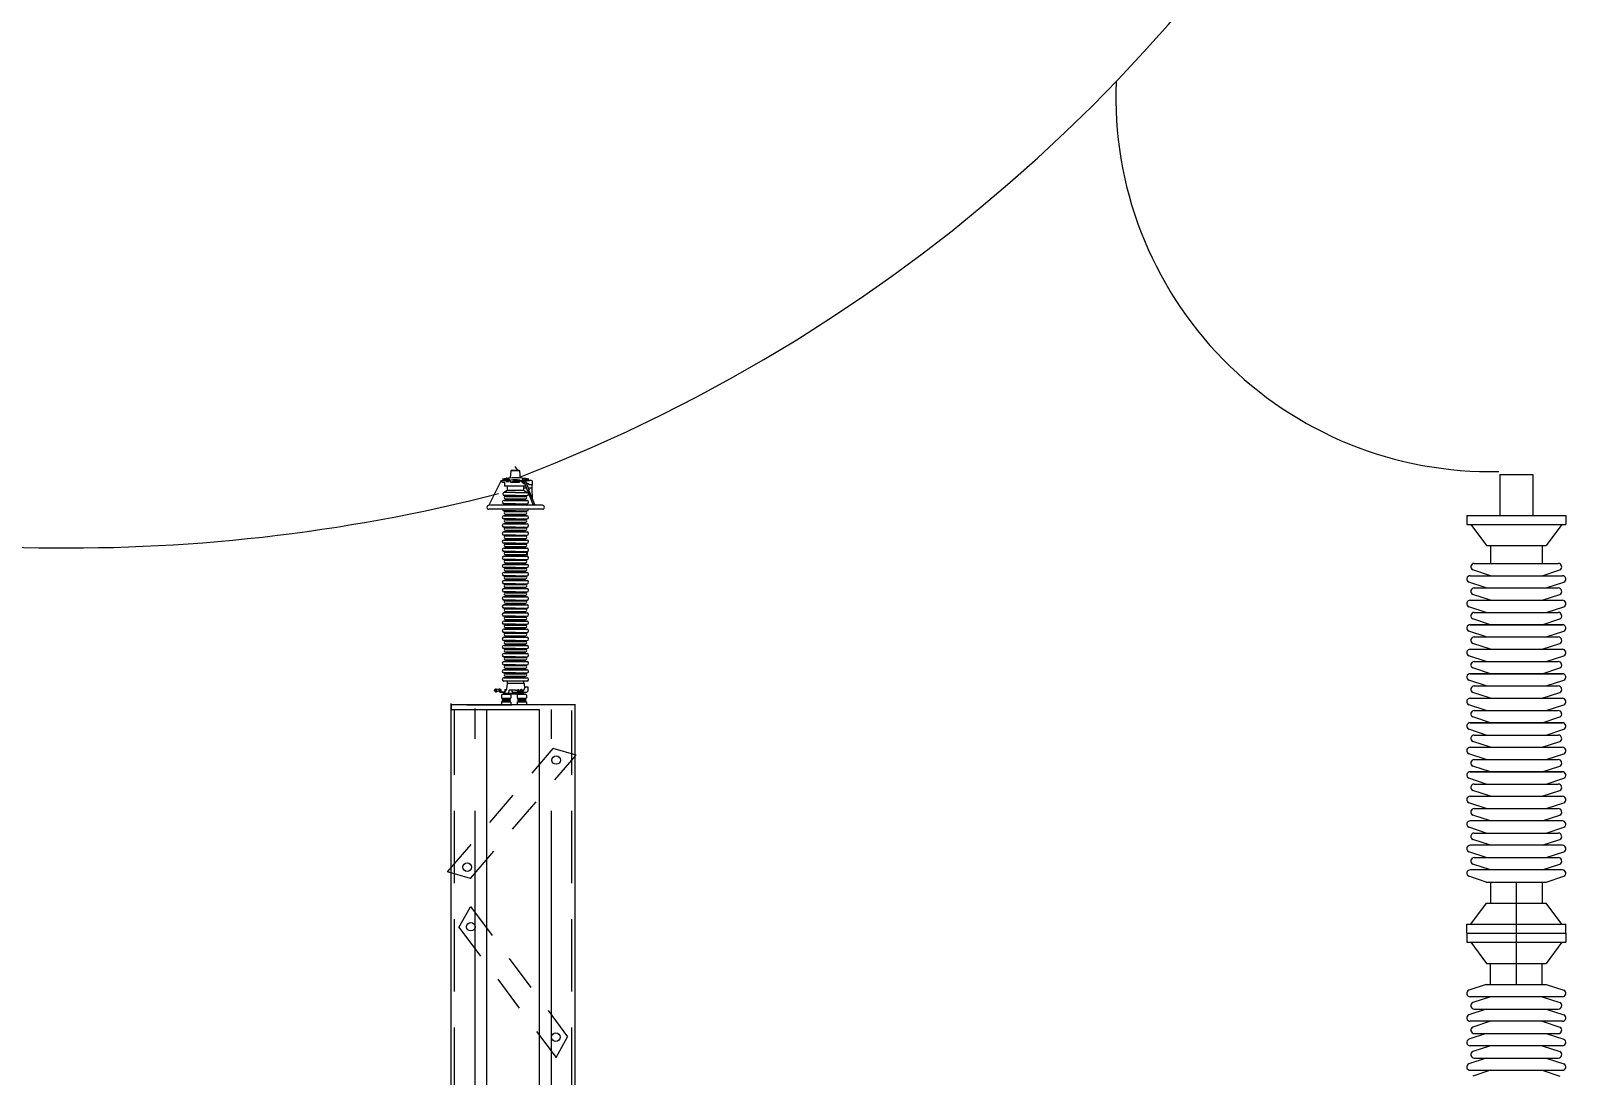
# Model space of a CAD drawing. Header units: inches. Extents: x 29.6 to 118, y -14.2 to 43.7.
# Drawn here: x 101.85 to 107.2, y 12.91 to 16.53 of the extents above; entities that cross this region are included whole.
import ezdxf

# ---------------------------------------------------------------- set-up
doc = ezdxf.new("R2010")
doc.units = ezdxf.units.IN
doc.header["$MEASUREMENT"] = 0
for name, pattern in [('CENTER', [2, 1.25, -0.25, 0.25, -0.25]), ('HIDDEN', [0.375, 0.25, -0.125]), ('HIDDEN2', [0.1875, 0.125, -0.0625])]:
    doc.linetypes.add(name, pattern=pattern)
for name, color, linetype in [('EST', 4, 'Continuous'), ('EXISTENTE', 7, 'Continuous'), ('HUECO', 7, 'Continuous'), ('L50X5', 1, 'Continuous'), ('L75X7', 2, 'Continuous'), ('LAM10', 2, 'Continuous'), ('OBJ', 7, 'Continuous')]:
    doc.layers.add(name, color=color, linetype=linetype)

msp = doc.modelspace()

# ---------------------------------------------------------------- linework, layer by layer
at = {"color": 2}
for p, q in [((103.51413, 15.00537), (103.51171, 14.98185)), ((103.54359, 15.00663), (103.51552, 15.00663)), ((103.5181, 15.00663), (103.54359, 15.00663)), ((103.54763, 14.98063), (103.54498, 15.00537)), ((106.94093, 14.99296, -1906.97751), (107.0545, 14.99296, -1906.97751)), ((106.94093, 14.99296, -1906.97751), (106.94093, 14.85155, -1906.97751)), ((107.0545, 14.99296, -1906.97751), (107.0545, 14.85155, -1906.97751)), ((103.48017, 14.97291), (103.43818, 14.88652)), ((103.48017, 14.97291), (103.51313, 14.97291)), ((103.4825, 14.96698), (103.48122, 14.97212)), ((103.48122, 14.97212), (103.51295, 14.97212)), ((103.4825, 14.96698), (103.49211, 14.96698)), ((103.48484, 14.9768), (103.49647, 14.9768)), ((103.50276, 14.93831), (103.49153, 14.93129)), ((103.49211, 14.96698), (103.49211, 14.95235)), ((103.56612, 14.95235), (103.49211, 14.95235)), ((103.49647, 14.9768), (103.49783, 14.97291)), ((103.49815, 14.97724), (103.50882, 14.97724)), ((103.49815, 14.97724), (103.49815, 14.97291)), ((103.49815, 14.97212), (103.49815, 14.96909)), ((103.49815, 14.96909), (103.50882, 14.96909)), ((103.49896, 14.97787), (103.49896, 14.97951)), ((103.49896, 14.97787), (103.50738, 14.97787)), ((103.50037, 14.98092), (103.50598, 14.98092)), ((103.50099, 14.98045), (103.50099, 14.97821)), ((103.50276, 14.93831), (103.50276, 14.95235)), ((103.50276, 14.93831), (103.55892, 14.93831)), ((103.50362, 14.98045), (103.50362, 14.97821)), ((103.50603, 14.98045), (103.50603, 14.97821)), ((103.50738, 14.97787), (103.50738, 14.97951)), ((103.50882, 14.97724), (103.50882, 14.96909)), ((103.51295, 14.9698), (103.51295, 14.97212)), ((103.51445, 14.96586), (103.51295, 14.9698)), ((103.5137, 14.97337), (103.51313, 14.97291)), ((103.54268, 14.96717), (103.51395, 14.96717)), ((103.54169, 14.96586), (103.51445, 14.96586)), ((103.5199, 14.96787), (103.5199, 14.96717)), ((103.54572, 14.97123), (103.52327, 14.97123)), ((103.54639, 14.97212), (103.54169, 14.96586)), ((103.54488, 14.97355), (103.54615, 14.97291)), ((103.54615, 14.97291), (103.56385, 14.97291)), ((103.54639, 14.97212), (103.55851, 14.97212)), ((103.55162, 14.96698), (103.5529, 14.97212)), ((103.55851, 14.97212), (103.5529, 14.97212)), ((103.55851, 14.97212), (103.5529, 14.97212)), ((103.55851, 14.97212), (103.5529, 14.97212)), ((103.55334, 14.97103), (103.55334, 14.96575)), ((103.55893, 14.97103), (103.55334, 14.97103)), ((103.56096, 14.96575), (103.55334, 14.96575)), ((103.5543, 14.97678), (103.5543, 14.97842)), ((103.56272, 14.97678), (103.5543, 14.97678)), ((103.55563, 14.97103), (103.55563, 14.96575)), ((103.55566, 14.97936), (103.55566, 14.97711)), ((103.56132, 14.97982), (103.55571, 14.97982)), ((103.55613, 14.97212), (103.55613, 14.97103)), ((103.55613, 14.96575), (103.55613, 14.9632)), ((103.55868, 14.97169), (103.55616, 14.97195)), ((103.55882, 14.97133), (103.55616, 14.9716)), ((103.55797, 14.97103), (103.55616, 14.97121)), ((103.56123, 14.96506), (103.55616, 14.96558)), ((103.56137, 14.9647), (103.55616, 14.96523)), ((103.56153, 14.96428), (103.55616, 14.96483)), ((103.56167, 14.96392), (103.55616, 14.96449)), ((103.5618, 14.96357), (103.55616, 14.96414)), ((103.56202, 14.9632), (103.55616, 14.9638)), ((103.56109, 14.96542), (103.55784, 14.96575)), ((103.55854, 14.97205), (103.55786, 14.97212)), ((103.55807, 14.97936), (103.55807, 14.97711)), ((103.55821, 14.97291), (103.57199, 14.9371)), ((103.55892, 14.93831), (103.55892, 14.95235)), ((103.55892, 14.93831), (103.55892, 14.95235)), ((103.56867, 14.94571), (103.55892, 14.94571)), ((103.55892, 14.93831), (103.57016, 14.93129)), ((103.55896, 14.97103), (103.55896, 14.96575)), ((103.56069, 14.97936), (103.56069, 14.97711)), ((103.56272, 14.97678), (103.56272, 14.97842)), ((103.56521, 14.9768), (103.56385, 14.97291)), ((103.56385, 14.97291), (103.57709, 14.9385)), ((103.56416, 14.97212), (103.58047, 14.97212)), ((103.56526, 14.97212), (103.56416, 14.97212)), ((103.56526, 14.97212), (103.56416, 14.97212)), ((103.56526, 14.97212), (103.56416, 14.97212)), ((103.56526, 14.97212), (103.56416, 14.97212)), ((103.57685, 14.9768), (103.56521, 14.9768)), ((103.56526, 14.97212), (103.5688, 14.96254)), ((103.58573, 14.97212), (103.5656, 14.97212)), ((103.58573, 14.97212), (103.5656, 14.97212)), ((103.56968, 14.96383), (103.56833, 14.96382)), ((103.56841, 14.96107), (103.5688, 14.96254)), ((103.5688, 14.96254), (103.57382, 14.96254)), ((103.57055, 14.96254), (103.56968, 14.96383)), ((103.57199, 14.9371), (103.57284, 14.93838)), ((103.57284, 14.93838), (103.57417, 14.93758)), ((103.57382, 14.96254), (103.5761, 14.95889)), ((103.57417, 14.93758), (103.57511, 14.93878)), ((103.587, 14.94571), (103.57432, 14.94571)), ((103.57511, 14.93878), (103.57709, 14.9385)), ((103.5761, 14.95889), (103.58887, 14.95889)), ((103.587, 14.95889), (103.587, 14.94571)), ((103.587, 14.94571), (103.58851, 14.90884)), ((103.58887, 14.95889), (103.58887, 14.96897)), ((103.62351, 14.88652), (103.43818, 14.88652)), ((103.53084, 14.89197), (103.49031, 14.89197)), ((103.53084, 14.93129), (103.49153, 14.93129)), ((103.53084, 14.92006), (103.49153, 14.92006)), ((103.50276, 14.90601), (103.49153, 14.90321)), ((103.49153, 14.90321), (103.57016, 14.90321)), ((103.50276, 14.88916), (103.4922, 14.88652)), ((103.49574, 14.91725), (103.50276, 14.92006)), ((103.49574, 14.91725), (103.56594, 14.91725)), ((103.49574, 14.90883), (103.56594, 14.90883)), ((103.50276, 14.90601), (103.50276, 14.90883)), ((103.50276, 14.90601), (103.55892, 14.90601)), ((103.50276, 14.88916), (103.50276, 14.89197)), ((103.50276, 14.88916), (103.55892, 14.88916)), ((103.53084, 14.93129), (103.57016, 14.93129)), ((103.53084, 14.92006), (103.57016, 14.92006)), ((103.53084, 14.89197), (103.57016, 14.89197)), ((103.56594, 14.91725), (103.55892, 14.92006)), ((103.55892, 14.90601), (103.55892, 14.90883)), ((103.55892, 14.90601), (103.57016, 14.90321)), ((103.55892, 14.88916), (103.55892, 14.89197)), ((103.55892, 14.88916), (103.56949, 14.88652)), ((103.57316, 14.93406), (103.57417, 14.93559)), ((103.57316, 14.93406), (103.59145, 14.88652)), ((103.57417, 14.93559), (103.57551, 14.93479)), ((103.57551, 14.93479), (103.57644, 14.93598)), ((103.57644, 14.93598), (103.57815, 14.93574)), ((103.57815, 14.93574), (103.59709, 14.88652)), ((103.58917, 14.89243), (103.58941, 14.88652)), ((103.62351, 14.87248), (103.43818, 14.87248)), ((103.53084, 14.86719), (103.49031, 14.86719)), ((103.53084, 14.8391), (103.49031, 14.8391)), ((103.50276, 14.85314), (103.49153, 14.85034)), ((103.49153, 14.85034), (103.57016, 14.85034)), ((103.49574, 14.86438), (103.50276, 14.86719)), ((103.49574, 14.86438), (103.56594, 14.86438)), ((103.49574, 14.85596), (103.56594, 14.85596)), ((103.49574, 14.8363), (103.50276, 14.8391)), ((103.49574, 14.8363), (103.56594, 14.8363)), ((103.50276, 14.85314), (103.50276, 14.85596)), ((103.50276, 14.85314), (103.55892, 14.85314)), ((103.53084, 14.86719), (103.57016, 14.86719)), ((103.53084, 14.8391), (103.57016, 14.8391)), ((103.56594, 14.86438), (103.55892, 14.86719)), ((103.55892, 14.85314), (103.55892, 14.85596)), ((103.55892, 14.85314), (103.57016, 14.85034)), ((103.56594, 14.8363), (103.55892, 14.8391)), ((106.82624, 14.85155, -1906.97751), (107.16918, 14.85155, -1906.97751)), ((106.82624, 14.85155, -1906.97751), (106.82624, 14.82038, -1906.97751)), ((107.16918, 14.85155, -1906.97751), (107.16918, 14.82038, -1906.97751)), ((103.53084, 14.81102), (103.49031, 14.81102)), ((103.53084, 14.78293), (103.49031, 14.78293)), ((103.50276, 14.82506), (103.49153, 14.82225)), ((103.49153, 14.82225), (103.57016, 14.82225)), ((103.50276, 14.79697), (103.49153, 14.79416)), ((103.49153, 14.79416), (103.57016, 14.79416)), ((103.49574, 14.82787), (103.56594, 14.82787)), ((103.49574, 14.80821), (103.50276, 14.81102)), ((103.49574, 14.80821), (103.56594, 14.80821)), ((103.49574, 14.79978), (103.56594, 14.79978)), ((103.49574, 14.78012), (103.50276, 14.78293)), ((103.49574, 14.78012), (103.56594, 14.78012)), ((103.50276, 14.82506), (103.50276, 14.82787)), ((103.50276, 14.82506), (103.55892, 14.82506)), ((103.50276, 14.79697), (103.50276, 14.79978)), ((103.50276, 14.79697), (103.55892, 14.79697)), ((103.53084, 14.81102), (103.57016, 14.81102)), ((103.53084, 14.78293), (103.57016, 14.78293)), ((103.55892, 14.82506), (103.55892, 14.82787)), ((103.55892, 14.82506), (103.57016, 14.82225)), ((103.56594, 14.80821), (103.55892, 14.81102)), ((103.55892, 14.79697), (103.55892, 14.79978)), ((103.55892, 14.79697), (103.57016, 14.79416)), ((103.56594, 14.78012), (103.55892, 14.78293)), ((106.82624, 14.82038, -1906.97751), (107.16918, 14.82038, -1906.97751)), ((106.84038, 14.82038, -1906.97751), (106.89424, 14.74734, -1906.97751)), ((107.15504, 14.82038, -1906.97751), (107.10118, 14.74734, -1906.97751)), ((103.53084, 14.75484), (103.49031, 14.75484)), ((103.53084, 14.72675), (103.49031, 14.72675)), ((103.50276, 14.76888), (103.49153, 14.76607)), ((103.49153, 14.76607), (103.57016, 14.76607)), ((103.50276, 14.74079), (103.49153, 14.73798)), ((103.49153, 14.73798), (103.57016, 14.73798)), ((103.49574, 14.7717), (103.56594, 14.7717)), ((103.49574, 14.75203), (103.50276, 14.75484)), ((103.49574, 14.75203), (103.56594, 14.75203)), ((103.49574, 14.74361), (103.56594, 14.74361)), ((103.49574, 14.72394), (103.50276, 14.72675)), ((103.49574, 14.72394), (103.56594, 14.72394)), ((103.50276, 14.76888), (103.50276, 14.7717)), ((103.50276, 14.76888), (103.55892, 14.76888)), ((103.50276, 14.74079), (103.50276, 14.74361)), ((103.50276, 14.74079), (103.55892, 14.74079)), ((103.53084, 14.75484), (103.57016, 14.75484)), ((103.53084, 14.72675), (103.57016, 14.72675)), ((103.55892, 14.76888), (103.55892, 14.7717)), ((103.55892, 14.76888), (103.57016, 14.76607)), ((103.56594, 14.75203), (103.55892, 14.75484)), ((103.55892, 14.74079), (103.55892, 14.74361)), ((103.55892, 14.74079), (103.57016, 14.73798)), ((103.56594, 14.72394), (103.55892, 14.72675)), ((103.57046, 14.70989), (103.57315, 14.72762)), ((106.89424, 14.74734, -1906.97751), (107.10118, 14.74734, -1906.97751)), ((106.90864, 14.74734, -1906.97751), (106.90864, 14.68498, -1906.97751)), ((107.08679, 14.74734, -1906.97751), (107.08679, 14.68498, -1906.97751)), ((103.53084, 14.69866), (103.49031, 14.69866)), ((103.53084, 14.67058), (103.49031, 14.67058)), ((103.50276, 14.7127), (103.49153, 14.7099)), ((103.49153, 14.7099), (103.57016, 14.7099)), ((103.50276, 14.68462), (103.49153, 14.68181)), ((103.49153, 14.68181), (103.57016, 14.68181)), ((103.49574, 14.71552), (103.56594, 14.71552)), ((103.49574, 14.69586), (103.50276, 14.69866)), ((103.49574, 14.69586), (103.56594, 14.69586)), ((103.49574, 14.68743), (103.56594, 14.68743)), ((103.49574, 14.66777), (103.50276, 14.67058)), ((103.50276, 14.7127), (103.50276, 14.71552)), ((103.50276, 14.7127), (103.55892, 14.7127)), ((103.50276, 14.68462), (103.50276, 14.68743)), ((103.50276, 14.68462), (103.55892, 14.68462)), ((103.53084, 14.69866), (103.57016, 14.69866)), ((103.53084, 14.67058), (103.57016, 14.67058)), ((103.55892, 14.7127), (103.55892, 14.71552)), ((103.55892, 14.7127), (103.57016, 14.7099)), ((103.56594, 14.69586), (103.55892, 14.69866)), ((103.55892, 14.68462), (103.55892, 14.68743)), ((103.55892, 14.68462), (103.57016, 14.68181)), ((103.56594, 14.66777), (103.55892, 14.67058)), ((106.85219, 14.68498, -1906.97751), (107.14323, 14.68498, -1906.97751)), ((103.53084, 14.64249), (103.49031, 14.64249)), ((103.50276, 14.65653), (103.49153, 14.65372)), ((103.49153, 14.65372), (103.57016, 14.65372)), ((103.50276, 14.62844), (103.49153, 14.62563)), ((103.49153, 14.62563), (103.57016, 14.62563)), ((103.49574, 14.66777), (103.56594, 14.66777)), ((103.49574, 14.65934), (103.56594, 14.65934)), ((103.49574, 14.63968), (103.50276, 14.64249)), ((103.49574, 14.63968), (103.56594, 14.63968)), ((103.49574, 14.63126), (103.56594, 14.63126)), ((103.50276, 14.65653), (103.50276, 14.65934)), ((103.50276, 14.65653), (103.55892, 14.65653)), ((103.50276, 14.62844), (103.50276, 14.63126)), ((103.50276, 14.62844), (103.55892, 14.62844)), ((103.53084, 14.64249), (103.57016, 14.64249)), ((103.55892, 14.65653), (103.55892, 14.65934)), ((103.55892, 14.65653), (103.57016, 14.65372)), ((103.56594, 14.63968), (103.55892, 14.64249)), ((103.55892, 14.62844), (103.55892, 14.63126)), ((103.55892, 14.62844), (103.57016, 14.62563)), ((106.83805, 14.64251, -1906.97751), (107.15737, 14.64251, -1906.97751)), ((103.53084, 14.6144), (103.49031, 14.6144)), ((103.53084, 14.58631), (103.49031, 14.58631)), ((103.50276, 14.60035), (103.49153, 14.59754)), ((103.49153, 14.59754), (103.57016, 14.59754)), ((103.50276, 14.57226), (103.49153, 14.56946)), ((103.49153, 14.56946), (103.57016, 14.56946)), ((103.49574, 14.61159), (103.50276, 14.6144)), ((103.49574, 14.61159), (103.56594, 14.61159)), ((103.49574, 14.60317), (103.56594, 14.60317)), ((103.49574, 14.5835), (103.50276, 14.58631)), ((103.49574, 14.5835), (103.56594, 14.5835)), ((103.49574, 14.57508), (103.56594, 14.57508)), ((103.50276, 14.60035), (103.50276, 14.60317)), ((103.50276, 14.60035), (103.55892, 14.60035)), ((103.50276, 14.57226), (103.50276, 14.57508)), ((103.50276, 14.57226), (103.55892, 14.57226)), ((103.53084, 14.6144), (103.57016, 14.6144)), ((103.53084, 14.58631), (103.57016, 14.58631)), ((103.56594, 14.61159), (103.55892, 14.6144)), ((103.55892, 14.60035), (103.55892, 14.60317)), ((103.55892, 14.60035), (103.57016, 14.59754)), ((103.56594, 14.5835), (103.55892, 14.58631)), ((103.55892, 14.57226), (103.55892, 14.57508)), ((103.55892, 14.57226), (103.57016, 14.56946)), ((106.85219, 14.60004, -1906.97751), (107.14323, 14.60004, -1906.97751)), ((103.53084, 14.55822), (103.49031, 14.55822)), ((103.53084, 14.53014), (103.49031, 14.53014)), ((103.50276, 14.54418), (103.49153, 14.54137)), ((103.49153, 14.54137), (103.57016, 14.54137)), ((103.50276, 14.51609), (103.49153, 14.51328)), ((103.49153, 14.51328), (103.57016, 14.51328)), ((103.49574, 14.55542), (103.50276, 14.55822)), ((103.49574, 14.55542), (103.56594, 14.55542)), ((103.49574, 14.54699), (103.56594, 14.54699)), ((103.49574, 14.52733), (103.50276, 14.53014)), ((103.49574, 14.52733), (103.56594, 14.52733)), ((103.49574, 14.5189), (103.56594, 14.5189)), ((103.50276, 14.54418), (103.50276, 14.54699)), ((103.50276, 14.54418), (103.55892, 14.54418)), ((103.50276, 14.51609), (103.50276, 14.5189)), ((103.50276, 14.51609), (103.55892, 14.51609)), ((103.53084, 14.55822), (103.57016, 14.55822)), ((103.53084, 14.53014), (103.57016, 14.53014)), ((103.56594, 14.55542), (103.55892, 14.55822)), ((103.55892, 14.54418), (103.55892, 14.54699)), ((103.55892, 14.54418), (103.57016, 14.54137)), ((103.56594, 14.52733), (103.55892, 14.53014)), ((103.55892, 14.51609), (103.55892, 14.5189)), ((103.55892, 14.51609), (103.57016, 14.51328)), ((106.83805, 14.55756, -1906.97751), (107.15737, 14.55756, -1906.97751)), ((106.85219, 14.51509, -1906.97751), (107.14323, 14.51509, -1906.97751)), ((103.53084, 14.50205), (103.49031, 14.50205)), ((103.53084, 14.47396), (103.49031, 14.47396)), ((103.50276, 14.488), (103.49153, 14.48519)), ((103.49153, 14.48519), (103.57016, 14.48519)), ((103.50276, 14.45991), (103.49153, 14.45711)), ((103.49153, 14.45711), (103.57016, 14.45711)), ((103.49574, 14.49924), (103.50276, 14.50205)), ((103.49574, 14.49924), (103.56594, 14.49924)), ((103.49574, 14.49082), (103.56594, 14.49082)), ((103.49574, 14.47115), (103.50276, 14.47396)), ((103.49574, 14.47115), (103.56594, 14.47115)), ((103.49574, 14.46273), (103.56594, 14.46273)), ((103.50276, 14.488), (103.50276, 14.49082)), ((103.50276, 14.488), (103.55892, 14.488)), ((103.50276, 14.45991), (103.50276, 14.46273)), ((103.50276, 14.45991), (103.55892, 14.45991)), ((103.53084, 14.50205), (103.57016, 14.50205)), ((103.53084, 14.47396), (103.57016, 14.47396)), ((103.56594, 14.49924), (103.55892, 14.50205)), ((103.55892, 14.488), (103.55892, 14.49082)), ((103.55892, 14.488), (103.57016, 14.48519)), ((103.56594, 14.47115), (103.55892, 14.47396)), ((103.55892, 14.45991), (103.55892, 14.46273)), ((103.55892, 14.45991), (103.57016, 14.45711)), ((106.83805, 14.47262, -1906.97751), (107.15737, 14.47262, -1906.97751)), ((107.15738, 14.47262, -1906.97751), (106.83805, 14.47262, -1906.97751)), ((103.53084, 14.44587), (103.49031, 14.44587)), ((103.53084, 14.41779), (103.49031, 14.41779)), ((103.50276, 14.43183), (103.49153, 14.42902)), ((103.49153, 14.42902), (103.57016, 14.42902)), ((103.50276, 14.40374), (103.49153, 14.40093)), ((103.49574, 14.44306), (103.50276, 14.44587)), ((103.49574, 14.44306), (103.56594, 14.44306)), ((103.49574, 14.43464), (103.56594, 14.43464)), ((103.49574, 14.41498), (103.50276, 14.41779)), ((103.49574, 14.41498), (103.56594, 14.41498)), ((103.49574, 14.40655), (103.56594, 14.40655)), ((103.50276, 14.43183), (103.50276, 14.43464)), ((103.50276, 14.43183), (103.55892, 14.43183)), ((103.50276, 14.40374), (103.50276, 14.40655)), ((103.50276, 14.40374), (103.55892, 14.40374)), ((103.53084, 14.44587), (103.57016, 14.44587)), ((103.53084, 14.41779), (103.57016, 14.41779)), ((103.56594, 14.44306), (103.55892, 14.44587)), ((103.55892, 14.43183), (103.55892, 14.43464)), ((103.55892, 14.43183), (103.57016, 14.42902)), ((103.56594, 14.41498), (103.55892, 14.41779)), ((103.55892, 14.40374), (103.55892, 14.40655)), ((103.55892, 14.40374), (103.57016, 14.40093)), ((106.85219, 14.43014, -1906.97751), (107.14323, 14.43014, -1906.97751)), ((103.53084, 14.3897), (103.49031, 14.3897)), ((103.53084, 14.36161), (103.49031, 14.36161)), ((103.49153, 14.40093), (103.57016, 14.40093)), ((103.50276, 14.37565), (103.49153, 14.37284)), ((103.49153, 14.37284), (103.57016, 14.37284)), ((103.49574, 14.38689), (103.50276, 14.3897)), ((103.49574, 14.38689), (103.56594, 14.38689)), ((103.49574, 14.37847), (103.56594, 14.37847)), ((103.49574, 14.3588), (103.50276, 14.36161)), ((103.49574, 14.3588), (103.56594, 14.3588)), ((103.49574, 14.35038), (103.56594, 14.35038)), ((103.50276, 14.37565), (103.50276, 14.37847)), ((103.50276, 14.37565), (103.55892, 14.37565)), ((103.50276, 14.34756), (103.50276, 14.35038)), ((103.53084, 14.3897), (103.57016, 14.3897)), ((103.53084, 14.36161), (103.57016, 14.36161)), ((103.56594, 14.38689), (103.55892, 14.3897)), ((103.55892, 14.37565), (103.55892, 14.37847)), ((103.55892, 14.37565), (103.57016, 14.37284)), ((103.56594, 14.3588), (103.55892, 14.36161)), ((103.55892, 14.34756), (103.55892, 14.35038)), ((106.83805, 14.38767, -1906.97751), (107.15737, 14.38767, -1906.97751)), ((103.53084, 14.33352), (103.49031, 14.33352)), ((103.53084, 14.30543), (103.49031, 14.30543)), ((103.50276, 14.34756), (103.49153, 14.34475)), ((103.49153, 14.34475), (103.57016, 14.34475)), ((103.50276, 14.31947), (103.49153, 14.31667)), ((103.49153, 14.31667), (103.57016, 14.31667)), ((103.49574, 14.33071), (103.50276, 14.33352)), ((103.49574, 14.33071), (103.56594, 14.33071)), ((103.49574, 14.32229), (103.56594, 14.32229)), ((103.49574, 14.30263), (103.50276, 14.30543)), ((103.49574, 14.30263), (103.56594, 14.30263)), ((103.49574, 14.2942), (103.56594, 14.2942)), ((103.50276, 14.34756), (103.55892, 14.34756)), ((103.50276, 14.31947), (103.50276, 14.32229)), ((103.50276, 14.31947), (103.55892, 14.31947)), ((103.50276, 14.29139), (103.50276, 14.2942)), ((103.53084, 14.33352), (103.57016, 14.33352)), ((103.53084, 14.30543), (103.57016, 14.30543)), ((103.55892, 14.34756), (103.57016, 14.34475)), ((103.56594, 14.33071), (103.55892, 14.33352)), ((103.55892, 14.31947), (103.55892, 14.32229)), ((103.55892, 14.31947), (103.57016, 14.31667)), ((103.56594, 14.30263), (103.55892, 14.30543)), ((103.55892, 14.29139), (103.55892, 14.2942)), ((106.83805, 14.30272, -1906.97751), (107.15737, 14.30272, -1906.97751)), ((107.15737, 14.30272, -1906.97751), (106.83805, 14.30272, -1906.97751)), ((106.85219, 14.3452, -1906.97751), (107.14323, 14.3452, -1906.97751)), ((103.57016, 14.27735), (103.49031, 14.27735)), ((103.50276, 14.29139), (103.49153, 14.28858)), ((103.49153, 14.28858), (103.57016, 14.28858)), ((103.50276, 14.29139), (103.55892, 14.29139)), ((103.50276, 14.2701), (103.50276, 14.27735)), ((103.50276, 14.2701), (103.55892, 14.2701)), ((103.55892, 14.29139), (103.57016, 14.28858)), ((103.55892, 14.2701), (103.55892, 14.27735)), ((106.85219, 14.26025, -1906.97751), (107.14323, 14.26025, -1906.97751)), ((106.83805, 14.21778, -1906.97751), (107.15737, 14.21778, -1906.97751)), ((106.85219, 14.1753, -1906.97751), (107.14323, 14.1753, -1906.97751)), ((106.83805, 14.13283, -1906.97751), (107.15737, 14.13283, -1906.97751)), ((107.15738, 14.13283, -1906.97751), (106.83805, 14.13283, -1906.97751)), ((106.85219, 14.09035, -1906.97751), (107.14323, 14.09035, -1906.97751)), ((106.83805, 14.04788, -1906.97751), (107.15737, 14.04788, -1906.97751)), ((106.85219, 14.00541, -1906.97751), (107.14323, 14.00541, -1906.97751)), ((106.83805, 13.96293, -1906.97751), (107.15738, 13.96293, -1906.97751)), ((107.15738, 13.96293, -1906.97751), (106.83805, 13.96293, -1906.97751)), ((106.85219, 13.92046, -1906.97751), (107.14324, 13.92046, -1906.97751)), ((106.83805, 13.87799, -1906.97751), (107.15738, 13.87799, -1906.97751)), ((106.85219, 13.83551, -1906.97751), (107.14324, 13.83551, -1906.97751)), ((107.15738, 13.79304, -1906.97751), (106.83805, 13.79304, -1906.97751)), ((107.15738, 13.70809, -1906.97751), (106.83805, 13.70809, -1906.97751)), ((106.85219, 13.75057, -1906.97751), (107.14324, 13.75057, -1906.97751)), ((106.85219, 13.66562, -1906.97751), (107.14324, 13.66562, -1906.97751)), ((107.15738, 13.62315, -1906.97751), (106.83805, 13.62315, -1906.97751)), ((106.89375, 13.58067, -1906.97751), (107.10168, 13.58067, -1906.97751)), ((106.90864, 13.58067, -1906.97751), (106.90864, 13.50741, -1906.97751)), ((106.99771, 13.57889, -1906.97751), (106.99771, 13.22749, -1906.97751)), ((107.08679, 13.58067, -1906.97751), (107.08679, 13.50741, -1906.97751)), ((106.84038, 13.43437, -1906.97751), (106.89424, 13.50741, -1906.97751)), ((106.89424, 13.50741, -1906.97751), (107.10118, 13.50741, -1906.97751)), ((107.15504, 13.43437, -1906.97751), (107.10118, 13.50741, -1906.97751)), ((106.82624, 13.43437, -1906.97751), (107.16918, 13.43437, -1906.97751)), ((106.82624, 13.40319, -1906.97751), (106.82624, 13.43437, -1906.97751)), ((106.82624, 13.40319, -1906.97751), (107.16918, 13.40319, -1906.97751)), ((106.82624, 13.40319, -1906.97751), (106.82624, 13.37202, -1906.97751)), ((107.16918, 13.40319, -1906.97751), (107.16918, 13.43437, -1906.97751)), ((107.16918, 13.40319, -1906.97751), (107.16918, 13.37202, -1906.97751)), ((106.82624, 13.37202, -1906.97751), (107.16918, 13.37202, -1906.97751)), ((106.84038, 13.37202, -1906.97751), (106.89424, 13.29898, -1906.97751)), ((107.15504, 13.37202, -1906.97751), (107.10118, 13.29898, -1906.97751)), ((106.89424, 13.29898, -1906.97751), (107.10118, 13.29898, -1906.97751)), ((106.90864, 13.22571, -1906.97751), (106.90864, 13.29898, -1906.97751)), ((107.08679, 13.22571, -1906.97751), (107.08679, 13.29898, -1906.97751)), ((106.89375, 13.22571, -1906.97751), (107.10168, 13.22571, -1906.97751)), ((107.15738, 13.18324, -1906.97751), (106.83805, 13.18324, -1906.97751)), ((106.85219, 13.14077, -1906.97751), (107.14324, 13.14077, -1906.97751)), ((107.15738, 13.09829, -1906.97751), (106.83805, 13.09829, -1906.97751)), ((107.15738, 13.01335, -1906.97751), (106.83805, 13.01335, -1906.97751)), ((106.85219, 13.05582, -1906.97751), (107.14324, 13.05582, -1906.97751)), ((106.85219, 12.97087, -1906.97751), (107.14324, 12.97087, -1906.97751)), ((106.83805, 12.9284, -1906.97751), (107.15738, 12.9284, -1906.97751))]:
    msp.add_line(p, q, dxfattribs=at)
msp.add_lwpolyline([(103.52829, 15.02106), (103.53835, 15.0059)], dxfattribs=at)
at = {"color": 3}
for centre, radius, start, end in [((101.49544, 20.31321), 5.70948, 291.00707, 14.95182), ((106.90798, 16.30119), 1.29787, 177.6905, 271.2925), ((101.98158, 20.73655), 5.99783, 252.655487, 284.38741)]:
    msp.add_arc(centre, radius, start, end, dxfattribs=at)
at = {"color": 2}
for centre, radius, start, end in [((103.51552, 15.00522), 0.0014, 90, 174.12384), ((103.54359, 15.00522), 0.0014, 6.10124, 90), ((103.53084, 14.77201), 0.20989, 77.33911, 102.66089), ((103.4989, 14.97729), 0.000584, 84.27774, 185.20028), ((103.50037, 14.97951), 0.0014, 90, 180), ((103.50598, 14.97951), 0.0014, 0, 90), ((103.50744, 14.97729), 0.000584, 354.79972, 95.72226), ((103.52963, 14.91689), 0.05868, 74.93724, 105.75271), ((103.52327, 14.96787), 0.00337, 90, 180), ((103.55425, 14.97619), 0.000584, 84.27774, 185.20028), ((103.55571, 14.97842), 0.0014, 90, 180), ((103.55908, 14.9659), 0.004, 222.53752, 317.46248), ((103.56132, 14.97842), 0.0014, 0, 90), ((103.56278, 14.97619), 0.000584, 354.79972, 95.72226), ((103.58573, 14.96897), 0.00314, 360, 90), ((103.43818, 14.8795), 0.00702, 90, 270), ((103.49031, 14.89759), 0.00562, 90, 270), ((103.49153, 14.92568), 0.00562, 90, 270), ((103.49574, 14.91304), 0.00421, 90, 270), ((103.56594, 14.91304), 0.00421, 270, 90), ((103.57016, 14.92568), 0.00562, 270, 90), ((103.57016, 14.89759), 0.00562, 270, 90), ((103.62351, 14.8795), 0.00702, 270, 90), ((103.49031, 14.84472), 0.00562, 90, 270), ((103.49031, 14.87281), 0.00562, 183.37421, 270), ((103.49574, 14.86017), 0.00421, 90, 270), ((103.49574, 14.83208), 0.00421, 90, 270), ((103.56594, 14.86017), 0.00421, 270, 90), ((103.56594, 14.83208), 0.00421, 270, 90), ((103.57016, 14.87281), 0.00562, 270, 356.62579), ((103.57016, 14.84472), 0.00562, 270, 90), ((103.49031, 14.81663), 0.00562, 90, 270), ((103.49031, 14.78854), 0.00562, 90, 270), ((103.49574, 14.804), 0.00421, 90, 270), ((103.49574, 14.77591), 0.00421, 90, 270), ((103.56594, 14.804), 0.00421, 270, 90), ((103.56594, 14.77591), 0.00421, 270, 90), ((103.57016, 14.81663), 0.00562, 270, 90), ((103.57016, 14.78854), 0.00562, 270, 90), ((103.49031, 14.76046), 0.00562, 90, 270), ((103.49031, 14.73237), 0.00562, 90, 270), ((103.49574, 14.74782), 0.00421, 90, 270), ((103.49574, 14.71973), 0.00421, 90, 270), ((103.56594, 14.74782), 0.00421, 270, 90), ((103.56594, 14.71973), 0.00421, 270, 90), ((103.57016, 14.76046), 0.00562, 270, 90), ((103.57016, 14.73237), 0.00562, 270, 90), ((103.49031, 14.70428), 0.00562, 90, 270), ((103.49031, 14.67619), 0.00562, 90, 270), ((103.49574, 14.69164), 0.00421, 90, 270), ((103.56594, 14.69164), 0.00421, 270, 90), ((103.57016, 14.70428), 0.00562, 270, 90), ((103.57016, 14.67619), 0.00562, 270, 90), ((103.49031, 14.6481), 0.00562, 90, 270), ((103.49031, 14.62002), 0.00562, 90, 270), ((103.49574, 14.66356), 0.00421, 90, 270), ((103.49574, 14.63547), 0.00421, 90, 270), ((103.56594, 14.66356), 0.00421, 270, 90), ((103.56594, 14.63547), 0.00421, 270, 90), ((103.57016, 14.6481), 0.00562, 270, 90), ((103.57016, 14.62002), 0.00562, 270, 90), ((103.49031, 14.59193), 0.00562, 90, 270), ((103.49031, 14.56384), 0.00562, 90, 270), ((103.49574, 14.60738), 0.00421, 90, 270), ((103.49574, 14.57929), 0.00421, 90, 270), ((103.56594, 14.60738), 0.00421, 270, 90), ((103.56594, 14.57929), 0.00421, 270, 90), ((103.57016, 14.59193), 0.00562, 270, 90), ((103.57016, 14.56384), 0.00562, 270, 90), ((103.49031, 14.53575), 0.00562, 90, 270), ((103.49031, 14.50766), 0.00562, 90, 270), ((103.49574, 14.5512), 0.00421, 90, 270), ((103.49574, 14.52312), 0.00421, 90, 270), ((103.56594, 14.5512), 0.00421, 270, 90), ((103.56594, 14.52312), 0.00421, 270, 90), ((103.57016, 14.53575), 0.00562, 270, 90), ((103.57016, 14.50766), 0.00562, 270, 90), ((103.49031, 14.47958), 0.00562, 90, 270), ((103.49031, 14.45149), 0.00562, 90, 270), ((103.49574, 14.49503), 0.00421, 90, 270), ((103.49574, 14.46694), 0.00421, 90, 270), ((103.56594, 14.49503), 0.00421, 270, 90), ((103.56594, 14.46694), 0.00421, 270, 90), ((103.57016, 14.47958), 0.00562, 270, 90), ((103.57016, 14.45149), 0.00562, 270, 90), ((103.49031, 14.4234), 0.00562, 90, 270), ((103.49574, 14.43885), 0.00421, 90, 270), ((103.49574, 14.41077), 0.00421, 90, 270), ((103.56594, 14.43885), 0.00421, 270, 90), ((103.56594, 14.41077), 0.00421, 270, 90), ((103.57016, 14.4234), 0.00562, 270, 90), ((103.49031, 14.39531), 0.00562, 90, 270), ((103.49031, 14.36723), 0.00562, 90, 270), ((103.49574, 14.38268), 0.00421, 90, 270), ((103.49574, 14.35459), 0.00421, 90, 270), ((103.56594, 14.38268), 0.00421, 270, 90), ((103.56594, 14.35459), 0.00421, 270, 90), ((103.57016, 14.39531), 0.00562, 270, 90), ((103.57016, 14.36723), 0.00562, 270, 90), ((103.49031, 14.33914), 0.00562, 90, 270), ((103.49031, 14.31105), 0.00562, 90, 270), ((103.49574, 14.3265), 0.00421, 90, 270), ((103.49574, 14.29841), 0.00421, 90, 270), ((103.56594, 14.3265), 0.00421, 270, 90), ((103.56594, 14.29841), 0.00421, 270, 90), ((103.57016, 14.33914), 0.00562, 270, 90), ((103.57016, 14.31105), 0.00562, 270, 90), ((103.49031, 14.28296), 0.00562, 90, 270), ((103.57016, 14.28296), 0.00562, 270, 90)]:
    msp.add_arc(centre, radius, start, end, dxfattribs=at)
at = {"layer": 'EST', "color": 2, "const_width": 0.00373}
msp.add_lwpolyline([(103.4649, 14.24505), (103.45473, 14.24505)], dxfattribs=at)
at = {"layer": 'EXISTENTE', "color": 2, "linetype": 'Continuous'}
for p, q in [((106.89375, 14.60004, -1906.97751), (106.83292, 14.62007, -1906.97751)), ((106.90789, 14.64251, -1906.97751), (106.84706, 14.66254, -1906.97751)), ((107.08753, 14.64251, -1906.97751), (107.14836, 14.66254, -1906.97751)), ((107.10167, 14.60004, -1906.97751), (107.16251, 14.62007, -1906.97751)), ((106.90789, 14.55756, -1906.97751), (106.84706, 14.5776, -1906.97751)), ((107.08753, 14.55756, -1906.97751), (107.14837, 14.5776, -1906.97751)), ((106.89375, 14.51509, -1906.97751), (106.83292, 14.53512, -1906.97751)), ((107.10167, 14.51509, -1906.97751), (107.16251, 14.53512, -1906.97751)), ((106.90789, 14.47262, -1906.97751), (106.84706, 14.49265, -1906.97751)), ((107.08753, 14.47262, -1906.97751), (107.14837, 14.49265, -1906.97751)), ((106.89375, 14.43014, -1906.97751), (106.83292, 14.45018, -1906.97751)), ((106.90789, 14.38767, -1906.97751), (106.84706, 14.4077, -1906.97751)), ((107.08753, 14.38767, -1906.97751), (107.14837, 14.4077, -1906.97751)), ((107.10167, 14.43014, -1906.97751), (107.16251, 14.45018, -1906.97751)), ((106.89375, 14.3452, -1906.97751), (106.83292, 14.36523, -1906.97751)), ((107.10167, 14.3452, -1906.97751), (107.16251, 14.36523, -1906.97751)), ((106.90789, 14.30272, -1906.97751), (106.84706, 14.32276, -1906.97751)), ((107.08753, 14.30272, -1906.97751), (107.14837, 14.32276, -1906.97751)), ((106.89375, 14.26025, -1906.97751), (106.83292, 14.28028, -1906.97751)), ((107.10167, 14.26025, -1906.97751), (107.16251, 14.28028, -1906.97751)), ((106.89375, 14.1753, -1906.97751), (106.83292, 14.19534, -1906.97751)), ((106.90789, 14.21778, -1906.97751), (106.84706, 14.23781, -1906.97751)), ((107.08753, 14.21778, -1906.97751), (107.14837, 14.23781, -1906.97751)), ((107.10167, 14.1753, -1906.97751), (107.16251, 14.19534, -1906.97751)), ((106.90789, 14.13283, -1906.97751), (106.84706, 14.15286, -1906.97751)), ((107.08753, 14.13283, -1906.97751), (107.14837, 14.15286, -1906.97751)), ((106.89375, 14.09035, -1906.97751), (106.83292, 14.11039, -1906.97751)), ((107.10168, 14.09035, -1906.97751), (107.16251, 14.11039, -1906.97751)), ((106.90789, 14.04788, -1906.97751), (106.84706, 14.06792, -1906.97751)), ((107.08753, 14.04788, -1906.97751), (107.14837, 14.06792, -1906.97751)), ((106.89375, 14.00541, -1906.97751), (106.83292, 14.02544, -1906.97751)), ((106.90789, 13.96293, -1906.97751), (106.84706, 13.98297, -1906.97751)), ((107.08753, 13.96293, -1906.97751), (107.14837, 13.98297, -1906.97751)), ((107.10167, 14.00541, -1906.97751), (107.16251, 14.02544, -1906.97751)), ((106.89375, 13.92046, -1906.97751), (106.83292, 13.9405, -1906.97751)), ((107.10167, 13.92046, -1906.97751), (107.16251, 13.9405, -1906.97751)), ((106.90789, 13.87799, -1906.97751), (106.84706, 13.89802, -1906.97751)), ((107.08753, 13.87799, -1906.97751), (107.14837, 13.89802, -1906.97751)), ((106.89375, 13.83551, -1906.97751), (106.83292, 13.85555, -1906.97751)), ((106.90789, 13.79304, -1906.97751), (106.84706, 13.81308, -1906.97751)), ((107.08753, 13.79304, -1906.97751), (107.14837, 13.81308, -1906.97751)), ((107.10167, 13.83551, -1906.97751), (107.16251, 13.85555, -1906.97751)), ((106.89375, 13.75057, -1906.97751), (106.83292, 13.7706, -1906.97751)), ((107.10168, 13.75057, -1906.97751), (107.16251, 13.7706, -1906.97751)), ((106.90789, 13.70809, -1906.97751), (106.84706, 13.72813, -1906.97751)), ((107.08753, 13.70809, -1906.97751), (107.14837, 13.72813, -1906.97751)), ((106.89375, 13.66562, -1906.97751), (106.83292, 13.68565, -1906.97751)), ((107.10168, 13.66562, -1906.97751), (107.16251, 13.68565, -1906.97751)), ((106.89375, 13.58067, -1906.97751), (106.83292, 13.60071, -1906.97751)), ((106.90789, 13.62315, -1906.97751), (106.84706, 13.64318, -1906.97751)), ((107.08753, 13.62315, -1906.97751), (107.14837, 13.64318, -1906.97751)), ((107.10168, 13.58067, -1906.97751), (107.16251, 13.60071, -1906.97751)), ((106.89375, 13.22571, -1906.97751), (106.83292, 13.20568, -1906.97751)), ((107.10168, 13.22571, -1906.97751), (107.16251, 13.20568, -1906.97751)), ((106.90789, 13.18324, -1906.97751), (106.84706, 13.16321, -1906.97751)), ((107.08753, 13.18324, -1906.97751), (107.14837, 13.16321, -1906.97751)), ((106.89375, 13.14077, -1906.97751), (106.83292, 13.12073, -1906.97751)), ((107.10168, 13.14077, -1906.97751), (107.16251, 13.12073, -1906.97751)), ((106.90789, 13.09829, -1906.97751), (106.84706, 13.07826, -1906.97751)), ((107.08753, 13.09829, -1906.97751), (107.14837, 13.07826, -1906.97751)), ((106.89375, 13.05582, -1906.97751), (106.83292, 13.03579, -1906.97751)), ((106.90789, 13.01335, -1906.97751), (106.84706, 12.99331, -1906.97751)), ((107.08753, 13.01335, -1906.97751), (107.14837, 12.99331, -1906.97751)), ((107.10168, 13.05582, -1906.97751), (107.16251, 13.03579, -1906.97751)), ((106.89375, 12.97087, -1906.97751), (106.83292, 12.95084, -1906.97751)), ((107.10167, 12.97087, -1906.97751), (107.16251, 12.95084, -1906.97751)), ((106.90789, 12.9284, -1906.97751), (106.84706, 12.90837, -1906.97751)), ((107.08753, 12.9284, -1906.97751), (107.14837, 12.90837, -1906.97751))]:
    msp.add_line(p, q, dxfattribs=at)
for centre, start, end in [((106.85219, 14.67318, -1906.97751), 90, 244.23996), ((107.14323, 14.67318, -1906.97751), 295.76004, 90.00181), ((106.83805, 14.6307, -1906.97751), 90.00568, 244.23996), ((107.15737, 14.6307, -1906.97751), 295.76004, 90), ((106.85219, 14.58823, -1906.97751), 90, 244.23996), ((107.14323, 14.58823, -1906.97751), 295.76004, 90.00181), ((106.83805, 14.54576, -1906.97751), 90.00568, 244.23996), ((106.85219, 14.50328, -1906.97751), 90, 244.23996), ((107.14324, 14.50328, -1906.97751), 295.76004, 90.00181), ((107.15738, 14.54576, -1906.97751), 295.76004, 90), ((106.83805, 14.46081, -1906.97751), 90.00568, 244.23996), ((107.15738, 14.46081, -1906.97751), 295.76004, 90), ((106.85219, 14.41834, -1906.97751), 90, 244.23996), ((107.14324, 14.41834, -1906.97751), 295.76004, 90.00181), ((106.83805, 14.37586, -1906.97751), 90.00568, 244.23996), ((107.15738, 14.37586, -1906.97751), 295.76004, 90), ((106.83805, 14.29092, -1906.97751), 90.00568, 244.23996), ((106.85219, 14.33339, -1906.97751), 90, 244.23996), ((107.14324, 14.33339, -1906.97751), 295.76004, 90.00181), ((107.15738, 14.29092, -1906.97751), 295.76004, 90), ((106.85219, 14.24844, -1906.97751), 90, 244.23996), ((107.14324, 14.24844, -1906.97751), 295.76004, 90.00181), ((106.83805, 14.20597, -1906.97751), 90.00568, 244.23996), ((107.15738, 14.20597, -1906.97751), 295.76004, 90), ((106.85219, 14.1635, -1906.97751), 90, 244.23996), ((107.14324, 14.1635, -1906.97751), 295.76004, 90.00181), ((106.83805, 14.12102, -1906.97751), 90.00568, 244.23996), ((106.85219, 14.07855, -1906.97751), 90, 244.23996), ((107.14324, 14.07855, -1906.97751), 295.76004, 90.00181), ((107.15738, 14.12102, -1906.97751), 295.76004, 90), ((106.83805, 14.03608, -1906.97751), 90.00568, 244.23996), ((107.15738, 14.03608, -1906.97751), 295.76004, 90), ((106.85219, 13.9936, -1906.97751), 90, 244.23996), ((107.14324, 13.9936, -1906.97751), 295.76004, 90.00181), ((106.83805, 13.95113, -1906.97751), 90.00568, 244.23996), ((106.85219, 13.90865, -1906.97751), 90, 244.23996), ((107.14324, 13.90865, -1906.97751), 295.76004, 90.00181), ((107.15738, 13.95113, -1906.97751), 295.76004, 90), ((106.83805, 13.86618, -1906.97751), 90.00568, 244.23996), ((107.15738, 13.86618, -1906.97751), 295.76004, 90), ((106.85219, 13.82371, -1906.97751), 90, 244.23996), ((107.14324, 13.82371, -1906.97751), 295.76004, 90.00181), ((106.83805, 13.78123, -1906.97751), 90.00568, 244.23996), ((107.15738, 13.78123, -1906.97751), 295.76004, 90), ((106.83805, 13.69629, -1906.97751), 90.00568, 244.23996), ((106.85219, 13.73876, -1906.97751), 90, 244.23996), ((107.14324, 13.73876, -1906.97751), 295.76004, 90.00181), ((107.15738, 13.69629, -1906.97751), 295.76004, 90), ((106.85219, 13.65381, -1906.97751), 90, 244.23996), ((107.14324, 13.65381, -1906.97751), 295.76004, 90.00181), ((106.83805, 13.61134, -1906.97751), 90.00568, 244.23996), ((107.15738, 13.61134, -1906.97751), 295.76004, 90), ((106.83805, 13.19505, -1906.97751), 115.76004, 269.99432), ((107.15738, 13.19505, -1906.97751), 270, 64.23996), ((106.83805, 13.1101, -1906.97751), 115.76004, 269.99432), ((106.85219, 13.15257, -1906.97751), 115.76004, 270), ((107.14324, 13.15257, -1906.97751), 269.99819, 64.23996), ((107.15738, 13.1101, -1906.97751), 270, 64.23996), ((106.85219, 13.06763, -1906.97751), 115.76004, 270), ((107.14324, 13.06763, -1906.97751), 269.99819, 64.23996), ((106.83805, 13.02515, -1906.97751), 115.76004, 269.99432), ((107.15738, 13.02515, -1906.97751), 270, 64.23996), ((106.85219, 12.98268, -1906.97751), 115.76004, 270), ((107.14324, 12.98268, -1906.97751), 269.99819, 64.23996), ((106.83805, 12.94021, -1906.97751), 115.76004, 269.99432), ((107.15738, 12.94021, -1906.97751), 270, 64.23996)]:
    msp.add_arc(centre, 0.01181, start, end, dxfattribs=at)
at = {"layer": 'HUECO', "color": 2}
for centre in [(103.67139, 14.00367), (103.36315, 13.63229), (103.37542, 13.42609), (103.66973, 13.04357)]:
    msp.add_circle(centre, 0.01481, dxfattribs=at)
at = {"layer": 'L50X5', "color": 2, "linetype": 'HIDDEN2'}
for p, q in [((103.29516, 13.61573), (103.66118, 14.04353)), ((103.74014, 14.02041), (103.66118, 14.04353)), ((103.37411, 13.59261), (103.74014, 14.02041)), ((103.37411, 13.59261), (103.29516, 13.61573)), ((103.3342, 13.42349), (103.37416, 13.4954)), ((103.37425, 13.49606), (103.71086, 13.04475)), ((103.33429, 13.42414), (103.6709, 12.97283)), ((103.6709, 12.97283), (103.71086, 13.04475))]:
    msp.add_line(p, q, dxfattribs=at)
at = {"layer": 'L75X7', "color": 2}
for p, q in [((103.30796, 10.57709), (103.30796, 14.19931)), ((103.73719, 10.57709), (103.73719, 14.1972)), ((103.43136, 10.57709), (103.43136, 14.17713)), ((103.61378, 10.57709), (103.61378, 14.17713))]:
    msp.add_line(p, q, dxfattribs=at)
at = {"layer": 'L75X7', "color": 2, "linetype": 'HIDDEN'}
for p, q in [((103.31948, 10.57709), (103.31948, 14.17713)), ((103.72567, 10.57709), (103.72567, 14.17502))]:
    msp.add_line(p, q, dxfattribs=at)
at = {"layer": 'L75X7', "color": 2, "linetype": 'CENTER'}
for p, q in [((103.39023, 10.57709), (103.39023, 14.18241)), ((103.65492, 10.57709), (103.65492, 14.17924))]:
    msp.add_line(p, q, dxfattribs=at)
at = {"layer": 'LAM10', "color": 2}
for p, q in [((103.73653, 14.19494), (103.30729, 14.19494)), ((103.30729, 14.19494), (103.30729, 14.17848)), ((103.73653, 14.17848), (103.73653, 14.19494)), ((103.30729, 14.17848), (103.61312, 14.17848))]:
    msp.add_line(p, q, dxfattribs=at)
at = {"layer": 'OBJ', "color": 2}
for p, q in [((103.46459, 14.24756), (103.46459, 14.24761)), ((103.46459, 14.2425), (103.46459, 14.24255)), ((103.47418, 14.24884), (103.46498, 14.24803)), ((103.47418, 14.24127), (103.46498, 14.24207)), ((103.47418, 14.24996), (103.47596, 14.24996)), ((103.47418, 14.24127), (103.47418, 14.24996)), ((103.47596, 14.2417), (103.47596, 14.24996)), ((103.47596, 14.24777), (103.4765, 14.24777)), ((103.47596, 14.24556), (103.4765, 14.24523)), ((103.47596, 14.24512), (103.4765, 14.24479)), ((103.47596, 14.24234), (103.4765, 14.24234)), ((103.47673, 14.24814), (103.4765, 14.24774)), ((103.4765, 14.24234), (103.4765, 14.24777)), ((103.4765, 14.24774), (103.4765, 14.24236)), ((103.47673, 14.24196), (103.4765, 14.24236)), ((103.47938, 14.24814), (103.47673, 14.24814)), ((103.47938, 14.24351), (103.47673, 14.24351)), ((103.47938, 14.24196), (103.47673, 14.24196)), ((103.47938, 14.2466), (103.47675, 14.2466)), ((103.47938, 14.24814), (103.47962, 14.24774)), ((103.47938, 14.24196), (103.47962, 14.24236)), ((103.47962, 14.24774), (103.47962, 14.24236)), ((103.47962, 14.24684), (103.48005, 14.24684)), ((103.47962, 14.24327), (103.48005, 14.24327)), ((103.48005, 14.24684), (103.4804, 14.24648)), ((103.48005, 14.24684), (103.48005, 14.24327)), ((103.48005, 14.24327), (103.4804, 14.24363)), ((103.4804, 14.24363), (103.4804, 14.24648)), ((103.49136, 14.24174), (103.49136, 14.24065)), ((103.49136, 14.24174), (103.49365, 14.24174)), ((103.4996, 14.24958), (103.4921, 14.23887)), ((103.49286, 14.24463), (103.49286, 14.24198)), ((103.49286, 14.24198), (103.49326, 14.24174)), ((103.49326, 14.24486), (103.49708, 14.24486)), ((103.49326, 14.24174), (103.4949, 14.24174)), ((103.49328, 14.2469), (103.49417, 14.24779)), ((103.49328, 14.2469), (103.49328, 14.24482)), ((103.49328, 14.2469), (103.49863, 14.2469)), ((103.49328, 14.24511), (103.49726, 14.24511)), ((103.49365, 14.24174), (103.4949, 14.24174)), ((103.49414, 14.24467), (103.49694, 14.24467)), ((103.49417, 14.24779), (103.49774, 14.24779)), ((103.49417, 14.24601), (103.49774, 14.24601)), ((103.49441, 14.24463), (103.49441, 14.242)), ((103.49863, 14.2469), (103.49774, 14.24779)), ((103.50125, 14.26847), (103.4996, 14.24958)), ((103.50303, 14.2701), (103.55866, 14.2701)), ((103.50773, 14.24468), (103.50569, 14.23705)), ((103.53084, 14.24601), (103.50945, 14.24601)), ((103.51746, 14.24601), (103.51746, 14.24331)), ((103.53084, 14.24601), (103.53529, 14.24601)), ((103.53084, 14.24601), (103.53529, 14.24601)), ((103.53977, 14.2344), (103.53701, 14.24468)), ((103.53781, 14.24958), (103.54261, 14.23887)), ((103.53977, 14.24958), (103.54456, 14.23887)), ((103.54532, 14.24411), (103.54532, 14.24039)), ((103.55344, 14.24454), (103.54648, 14.24454)), ((103.54728, 14.24467), (103.55264, 14.24467)), ((103.54731, 14.2469), (103.5482, 14.24779)), ((103.54731, 14.2469), (103.55266, 14.2469)), ((103.54731, 14.2469), (103.54731, 14.24454)), ((103.54731, 14.24511), (103.55266, 14.24511)), ((103.54764, 14.24411), (103.54764, 14.24039)), ((103.54818, 14.24467), (103.55175, 14.24467)), ((103.5482, 14.24779), (103.55177, 14.24779)), ((103.5482, 14.24601), (103.55177, 14.24601)), ((103.55062, 14.24779), (103.54961, 14.24958)), ((103.55766, 14.23887), (103.55156, 14.24958)), ((103.55266, 14.2469), (103.55177, 14.24779)), ((103.55228, 14.24411), (103.55228, 14.24039)), ((103.55266, 14.2469), (103.55266, 14.24454)), ((103.5536, 14.24601), (103.55968, 14.24601)), ((103.5546, 14.24411), (103.5546, 14.24039)), ((103.55571, 14.23887), (103.5546, 14.24081)), ((103.55968, 14.24601), (103.56415, 14.25582)), ((103.56185, 14.25232), (103.55968, 14.24601)), ((103.56044, 14.26847), (103.56185, 14.25232)), ((103.57368, 14.25582), (103.56415, 14.25582)), ((103.57368, 14.24374), (103.57368, 14.25582)), ((103.36117, 14.19494), (103.5181, 14.19494)), ((103.4773, 14.24037), (103.49315, 14.24037)), ((103.4773, 14.23858), (103.48868, 14.23858)), ((103.48193, 14.22896), (103.48193, 14.21934)), ((103.48193, 14.20428), (103.48193, 14.19465)), ((103.48277, 14.2185), (103.51373, 14.2185)), ((103.48277, 14.20511), (103.51373, 14.20511)), ((103.48486, 14.23189), (103.51164, 14.23189)), ((103.48486, 14.21268), (103.48486, 14.21094)), ((103.48518, 14.21332), (103.51132, 14.21332)), ((103.48518, 14.21029), (103.51132, 14.21029)), ((103.4857, 14.2185), (103.4857, 14.21434)), ((103.4857, 14.20927), (103.4857, 14.20511)), ((103.48845, 14.2379), (103.48875, 14.2344)), ((103.55683, 14.2344), (103.48858, 14.2344)), ((103.50224, 14.2344), (103.48875, 14.2344)), ((103.4921, 14.23887), (103.48934, 14.23887)), ((103.55688, 14.23189), (103.49288, 14.23189)), ((103.49304, 14.2344), (103.49304, 14.23189)), ((103.5108, 14.2185), (103.5108, 14.21434)), ((103.5108, 14.20927), (103.5108, 14.20511)), ((103.51164, 14.21268), (103.51164, 14.21094)), ((103.51457, 14.22896), (103.51457, 14.21934)), ((103.51457, 14.20428), (103.51457, 14.19465)), ((103.52145, 14.23931), (103.53845, 14.23931)), ((103.53569, 14.22896), (103.53569, 14.21934)), ((103.53569, 14.20428), (103.53569, 14.19465)), ((103.53652, 14.2185), (103.56749, 14.2185)), ((103.53652, 14.20511), (103.56749, 14.20511)), ((103.55766, 14.23887), (103.53857, 14.23887)), ((103.53862, 14.23189), (103.5654, 14.23189)), ((103.53862, 14.21268), (103.53862, 14.21094)), ((103.53894, 14.21332), (103.56507, 14.21332)), ((103.53894, 14.21029), (103.56507, 14.21029)), ((103.53945, 14.2185), (103.53945, 14.21434)), ((103.53945, 14.20927), (103.53945, 14.20511)), ((103.55766, 14.2344), (103.53977, 14.2344)), ((103.53977, 14.2344), (103.53977, 14.2344)), ((103.55453, 14.23996), (103.54539, 14.23996)), ((103.54539, 14.23996), (103.54539, 14.23887)), ((103.55453, 14.23887), (103.54539, 14.23887)), ((103.55344, 14.23996), (103.54648, 14.23996)), ((103.55017, 14.23996), (103.54937, 14.23887)), ((103.55042, 14.23996), (103.54961, 14.23887)), ((103.55453, 14.23996), (103.55453, 14.23887)), ((103.55741, 14.23931), (103.56925, 14.23931)), ((103.55766, 14.23887), (103.55766, 14.2344)), ((103.55766, 14.2344), (103.55766, 14.23189)), ((103.56456, 14.2185), (103.56456, 14.21434)), ((103.56456, 14.20927), (103.56456, 14.20511)), ((103.5654, 14.21268), (103.5654, 14.21094)), ((103.56833, 14.22896), (103.56833, 14.21934)), ((103.56833, 14.20428), (103.56833, 14.19465))]:
    msp.add_line(p, q, dxfattribs=at)
msp.add_circle((103.46257, 14.24505), 0.00233, dxfattribs=at)
for centre, radius, start, end in [((103.46257, 14.24505), 0.0049, 39.2397, 320.7603), ((103.46502, 14.24761), 0.000428, 95, 180), ((103.46257, 14.24505), 0.00322, 308.83968, 51.16032), ((103.46502, 14.2425), 0.000428, 180, 265), ((103.4773, 14.2417), 0.00312, 180, 270), ((103.4773, 14.2417), 0.00134, 180, 270), ((103.4779, 14.24737), 0.00141, 146.69047, 213.30953), ((103.4814, 14.24505), 0.0049, 161.62385, 198.37615), ((103.4779, 14.24273), 0.00141, 146.69047, 213.30953), ((103.47471, 14.24505), 0.0049, 341.62385, 18.37615), ((103.47821, 14.24737), 0.00141, 326.69047, 33.30953), ((103.47821, 14.24273), 0.00141, 326.69047, 33.30953), ((103.49363, 14.24346), 0.00141, 56.69047, 123.30953), ((103.49363, 14.24315), 0.00141, 236.69047, 303.30953), ((103.49595, 14.23996), 0.0049, 77.65917, 108.37615), ((103.49595, 14.24665), 0.0049, 251.62385, 258.41059), ((103.50303, 14.26832), 0.00178, 90, 175), ((103.50945, 14.24422), 0.00178, 90, 165), ((103.52145, 14.24331), 0.004, 180, 270), ((103.53529, 14.24422), 0.00178, 15, 90), ((103.54648, 14.24275), 0.00178, 49.44104, 130.55896), ((103.54996, 14.23805), 0.00649, 69.06503, 110.93497), ((103.55344, 14.24275), 0.00178, 49.44104, 130.55896), ((103.55866, 14.26832), 0.00178, 5, 90), ((103.56925, 14.24374), 0.00443, 270, 0), ((103.48486, 14.22896), 0.00293, 90, 180), ((103.48277, 14.21934), 0.000837, 180, 270), ((103.48277, 14.20428), 0.000837, 90, 180), ((103.48566, 14.21268), 0.000803, 126.63921, 180), ((103.48566, 14.21094), 0.000803, 180, 233.36079), ((103.48442, 14.21434), 0.00127, 306.63921, 0), ((103.48442, 14.20927), 0.00127, 0, 53.36079), ((103.48934, 14.23797), 0.000892, 90, 185), ((103.50224, 14.23797), 0.00357, 270, 345), ((103.51208, 14.21434), 0.00127, 180, 233.36079), ((103.51208, 14.20927), 0.00127, 126.63921, 180), ((103.51084, 14.21268), 0.000803, 0, 53.36079), ((103.51084, 14.21094), 0.000803, 306.63921, 0), ((103.51164, 14.22896), 0.00293, 0, 90), ((103.51373, 14.21934), 0.000837, 270, 0), ((103.51373, 14.20428), 0.000837, 0, 90), ((103.53862, 14.22896), 0.00293, 90, 180), ((103.53652, 14.21934), 0.000837, 180, 270), ((103.53652, 14.20428), 0.000837, 90, 180), ((103.53942, 14.21268), 0.000803, 126.63921, 180), ((103.53942, 14.21094), 0.000803, 180, 233.36079), ((103.53818, 14.21434), 0.00127, 306.63921, 0), ((103.53818, 14.20927), 0.00127, 0, 53.36079), ((103.54648, 14.24174), 0.00178, 229.44104, 310.55896), ((103.54996, 14.24645), 0.00649, 249.06503, 290.93497), ((103.55344, 14.24174), 0.00178, 229.44104, 310.55896), ((103.56583, 14.21434), 0.00127, 180, 233.36079), ((103.56583, 14.20927), 0.00127, 126.63921, 180), ((103.56459, 14.21268), 0.000803, 0, 53.36079), ((103.56459, 14.21094), 0.000803, 306.63921, 0), ((103.5654, 14.22896), 0.00293, 0, 90), ((103.56749, 14.21934), 0.000837, 270, 0), ((103.56749, 14.20428), 0.000837, 0, 90)]:
    msp.add_arc(centre, radius, start, end, dxfattribs=at)

doc.saveas('drawing.dxf')
